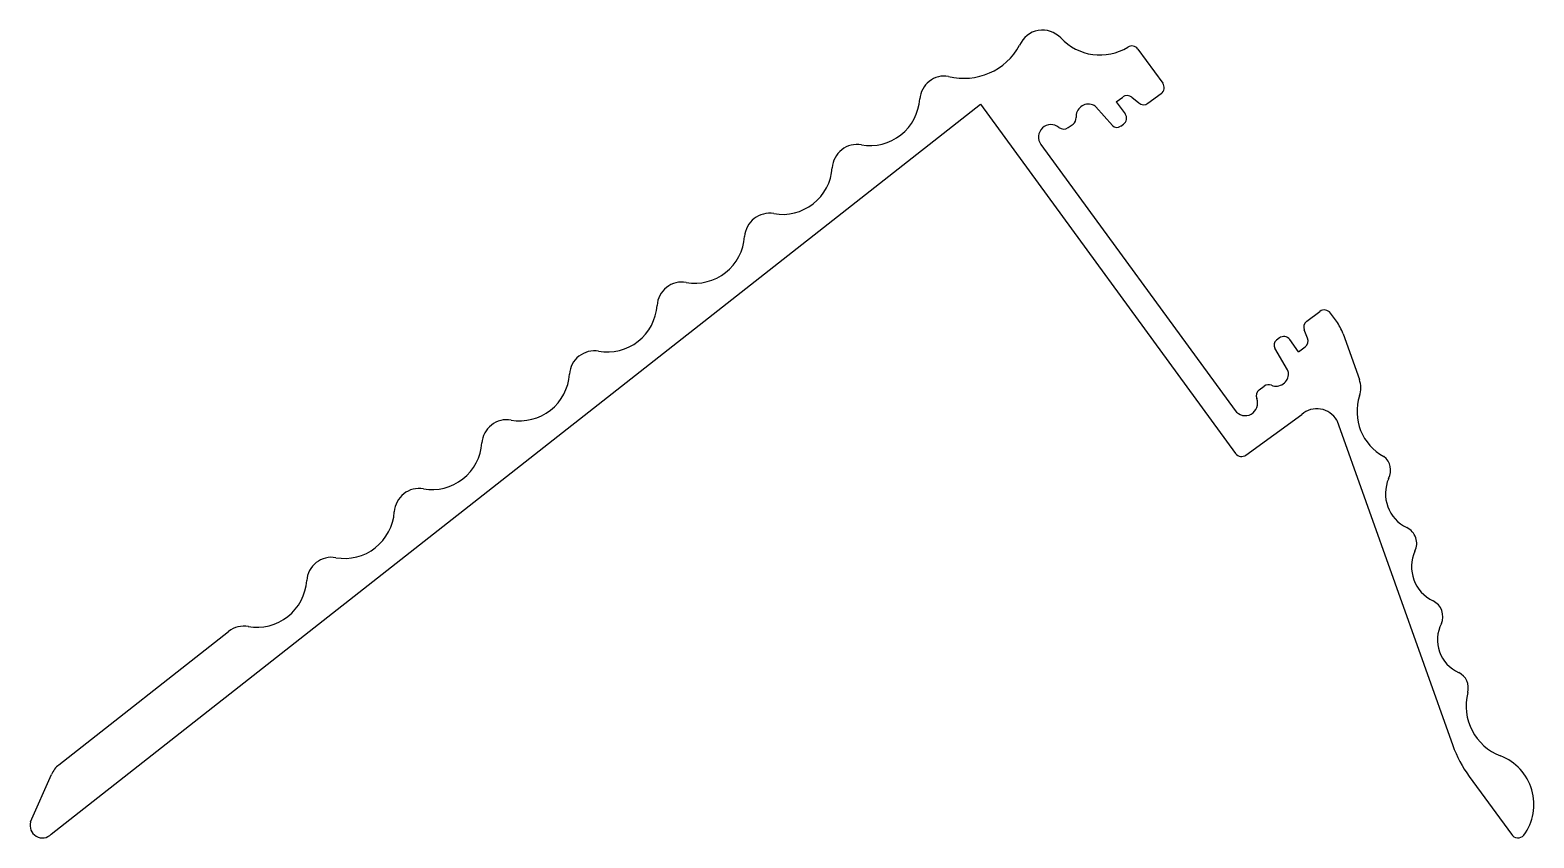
# Model space of a CAD drawing. Extents: x 2121.2 to 2181.5, y 1473.3 to 1505.7.
import ezdxf

# ---------------------------------------------------------------- set-up
doc = ezdxf.new("R2010")
doc.units = 0
doc.layers.add('LAYER1', color=7, linetype='CONTINUOUS')

msp = doc.modelspace()

# ---------------------------------------------------------------- linework, layer by layer
at = {"layer": 'LAYER1', "color": 0, "linetype": 'CONTINUOUS'}
for p, q in [((2165.599, 1504.949), (2166.599, 1503.579)), ((2166.005, 1502.774), (2166.534, 1503.16)), ((2122.036, 1473.492), (2159.296, 1502.745)), ((2159.296, 1502.745), (2169.516, 1488.746)), ((2163.912, 1502.63), (2164.578, 1501.887)), ((2164.736, 1502.838), (2164.994, 1503.026)), ((2164.736, 1502.838), (2165.089, 1502.353)), ((2165.364, 1503.014), (2165.635, 1502.786)), ((2162.801, 1501.798), (2163.001, 1501.942)), ((2164.912, 1501.852), (2165.024, 1501.934)), ((2161.715, 1501.126), (2169.497, 1490.467)), ((2172.373, 1494.051), (2172.902, 1494.437)), ((2173.56, 1494.046), (2173.321, 1494.372)), ((2172.406, 1493.367), (2172.272, 1493.695)), ((2173.828, 1493.539), (2174.481, 1491.709)), ((2171.6, 1492.1), (2171.094, 1492.962)), ((2171.274, 1493.373), (2171.162, 1493.291)), ((2172.048, 1492.823), (2171.693, 1493.308)), ((2172.048, 1492.823), (2172.306, 1493.011)), ((2170.468, 1491.297), (2170.666, 1491.443)), ((2169.936, 1488.681), (2172.169, 1490.311)), ((2173.576, 1490.079), (2178.226, 1477.052)), ((2122.34, 1476.273), (2129.146, 1481.616)), ((2121.206, 1473.984), (2122.042, 1475.888)), ((2178.889, 1475.806), (2180.579, 1473.492))]:
    msp.add_line(p, q, dxfattribs=at)
for centre, radius, start, end in [((2161.781, 1504.706), 1, 43.17335, 156.9096), ((2158.633, 1506.315), 2.539, 255.79467, 331.37332), ((2164.078, 1506.861), 2.15, 223.17335, 301.46211), ((2165.357, 1504.772), 0.3, 36.13347, 121.46211), ((2157.854, 1502.866), 1, 81.04308, 175.22386), ((2166.357, 1503.402), 0.3, 306.13347, 36.13347), ((2154.862, 1503.081), 2, 260.05608, 356.21087), ((2163.623, 1502.242), 0.5, 71.29513, 184.05712), ((2163.687, 1502.432), 0.3, 41.34932, 71.29513), ((2165.171, 1502.784), 0.3, 50.00807, 126.13347), ((2165.828, 1503.016), 0.3, 230.00807, 306.13347), ((2162.825, 1502.185), 0.3, 305.8846, 4.05712), ((2164.847, 1502.176), 0.3, 306.13347, 36.04805), ((2162.118, 1501.422), 0.5, 50.68643, 216.30995), ((2162.625, 1502.041), 0.3, 230.68643, 305.8846), ((2164.764, 1502.054), 0.25, 221.87819, 306.13347), ((2154.344, 1500.126), 1, 80.05608, 176.21087), ((2151.35, 1500.324), 2, 260.05608, 356.21087), ((2150.832, 1497.369), 1, 80.05608, 176.21087), ((2147.839, 1497.568), 2, 260.05608, 356.21087), ((2147.321, 1494.613), 1, 80.05608, 176.21087), ((2144.327, 1494.811), 2, 260.05608, 356.21087), ((2173.079, 1494.195), 0.3, 36.13347, 126.13347), ((2172.55, 1493.809), 0.3, 126.13347, 202.25888), ((2171.944, 1492.866), 2, 19.6422, 36.13347), ((2171.31, 1493.089), 0.25, 126.13347, 210.38875), ((2171.451, 1493.13), 0.3, 36.21889, 126.13347), ((2172.129, 1493.254), 0.3, 306.13347, 22.25888), ((2143.809, 1491.856), 1, 80.05608, 176.21087), ((2140.816, 1492.054), 2, 260.05608, 356.21087), ((2171.141, 1491.944), 0.5, 248.20983, 0.96437), ((2171.341, 1491.948), 0.3, 0.96437, 30.38875), ((2173.539, 1491.372), 1, 341.69981, 19.6422), ((2170.646, 1491.055), 0.3, 126.38235, 201.58052), ((2170.844, 1491.202), 0.3, 68.20983, 126.38235), ((2169.902, 1490.761), 0.5, 215.957, 21.58052), ((2172.775, 1489.602), 0.933, 30.77903, 130.50042), ((2176.417, 1490.421), 2.031, 161.69981, 242.13956), ((2140.298, 1489.099), 1, 80.05608, 176.21087), ((2137.304, 1489.298), 2, 260.05608, 356.21087), ((2169.759, 1488.923), 0.3, 216.13347, 306.13347), ((2175.028, 1488.07), 0.708, 332.58826, 51.60503), ((2177.036, 1487.134), 1.508, 156.11394, 244.21398), ((2136.786, 1486.343), 1, 80.05608, 176.21087), ((2133.793, 1486.541), 2, 260.05608, 356.21087), ((2176.082, 1485.142), 0.7, 333.63835, 64.79846), ((2133.275, 1483.586), 1, 80.05608, 176.21087), ((2178.084, 1484.207), 1.511, 155.57974, 244.65864), ((2130.281, 1483.784), 2, 260.06627, 356.21087), ((2177.118, 1482.207), 0.71, 336.8602, 63.27643), ((2129.764, 1480.829), 1, 80.06627, 128.13347), ((2179.036, 1481.277), 1.423, 152.75637, 246.24435), ((2178.142, 1479.342), 0.71, 345.68131, 63.05823), ((2180.913, 1478.634), 2.15, 165.68131, 249.01043), ((2182.927, 1478.755), 5, 199.91213, 216.13347), ((2179.396, 1474.681), 2.085, 323.74577, 69.01043), ((2122.958, 1475.486), 1, 128.13347, 156.30251), ((2121.683, 1473.842), 0.498, 163.49569, 315.17371), ((2180.845, 1473.666), 0.318, 213.1592, 316.81015)]:
    msp.add_arc(centre, radius, start, end, dxfattribs=at)

doc.saveas('drawing.dxf')
